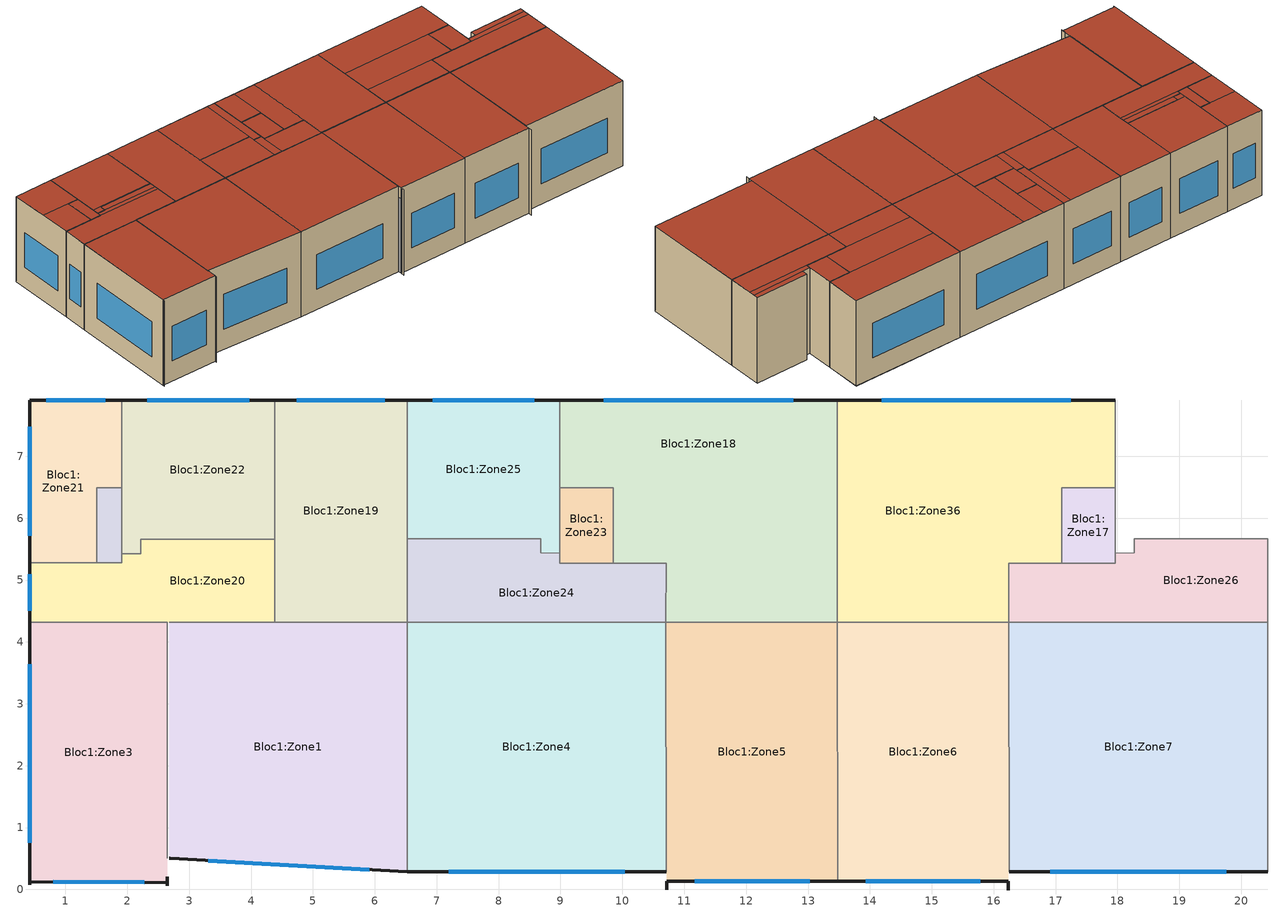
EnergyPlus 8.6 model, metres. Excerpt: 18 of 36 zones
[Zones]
Bloc1:Zone3
 floor ground (Projet de plancher bas sur terrain): 2.65,0.11 0.43,0.13 0.43,4.32 2.65,4.32 z0
 wall outside (Projet de mur): 0.43,4.32 0.43,0.08 / 0.43,0.13 2.65,0.11 2.65,0.06 2.65,0.21 z0:3.5
 wall to Bloc1:Zone1 (Projet de cloison): 2.65,0.5 2.65,4.32 z0:3.5
 wall to Bloc1:Zone20 (Projet de cloison): 2.65,4.32 0.43,4.32 z0:3.5
 window (1001): 0.43,3.64 0.43,0.75 / 0.8,0.13 2.28,0.11 z0.84:2.26
 roof outside (Projet de toiture terrasse): 0.43,0.13 2.65,0.11 2.65,4.32 0.43,4.32 z3.5
Bloc1:Zone1
 floor ground (Projet de plancher bas sur terrain): 6.53,0.28 2.67,0.5 2.67,4.32 6.52,4.32 z0
 wall outside (Projet de mur): 2.67,0.5 2.69,0.5 6.53,0.28 z0:3.5
 wall to Bloc1:Zone4 (Projet de cloison): 6.53,0.28 6.52,4.32 z0:3.5
 wall to Bloc1:Zone19 (Projet de cloison): 6.52,4.32 4.38,4.32 z0:3.5
 wall to Bloc1:Zone20 (Projet de cloison): 4.38,4.32 2.67,4.32 z0:3.5
 window (1001): 3.31,0.47 5.91,0.32 z0.84:2.26
 roof outside (Projet de toiture terrasse): 2.67,0.5 6.53,0.28 6.52,4.32 2.67,4.32 z3.5
Bloc1:Zone20
 floor ground (Projet de plancher bas sur terrain): 1.91,4.32 0.43,4.32 0.43,5.28 1.91,5.28 z0; 2.22,4.32 1.91,4.32 1.91,5.43 2.22,5.43 z0; 4.38,4.32 2.22,4.32 2.22,5.66 4.38,5.66 z0
 wall outside (Projet de mur): 0.43,5.28 0.43,4.32 z0:3.5
 wall to Bloc1:Zone19 (Projet de cloison_Rev): 4.38,4.32 4.38,5.66 z0:3.5
 wall to Bloc1:Zone22 (Projet de cloison): 4.38,5.66 2.22,5.66 2.22,5.43 1.91,5.43 z0:3.5
 wall to Bloc1:Zone14 (Projet de cloison): 1.91,5.43 1.91,5.28 1.51,5.28 z0:3.5
 wall to Bloc1:Zone21 (Projet de cloison): 1.51,5.28 0.43,5.28 z0:3.5
 window (1001): 0.43,5.09 0.43,4.5 z0.84:2.26
 roof outside (Projet de toiture terrasse): 2.22,5.43 4.38,5.43 4.38,5.66 2.22,5.66 z3.5; 1.91,5.28 4.38,5.28 4.38,5.43 1.91,5.43 z3.5; 0.43,4.32 4.38,4.32 4.38,5.28 0.43,5.28 z3.5
Bloc1:Zone4
 floor ground (Projet de plancher bas sur terrain): 10.71,0.28 6.53,0.28 6.52,4.32 10.7,4.32 z0
 wall outside (Projet de mur): 6.53,0.28 10.71,0.28 z0:3.5
 wall to Bloc1:Zone5 (Projet de cloison): 10.71,0.28 10.7,4.32 z0:3.5
 wall to Bloc1:Zone24 (Projet de cloison): 10.7,4.32 6.52,4.32 z0:3.5
 window (1001): 7.19,0.28 10.04,0.28 z0.84:2.26
 roof outside (Projet de toiture terrasse): 6.53,0.28 10.71,0.28 10.7,4.32 6.52,4.32 z3.5
Bloc1:Zone19
 floor ground (Projet de plancher bas sur terrain): 6.52,4.32 4.38,4.32 4.38,7.91 6.52,7.91 z0
 wall outside (Projet de mur): 6.52,7.91 4.38,7.91 z0:3.5
 wall to Bloc1:Zone24 (Projet de cloison): 6.52,4.32 6.52,5.67 z0:3.5
 wall to Bloc1:Zone25 (Projet de cloison): 6.52,5.67 6.52,7.91 z0:3.5
 wall to Bloc1:Zone22 (Projet de cloison): 4.38,7.91 4.38,5.66 z0:3.5
 window (1001): 6.16,7.91 4.74,7.91 z0.84:2.26
 roof outside (Projet de toiture terrasse): 4.38,4.32 6.52,4.32 6.52,7.91 4.38,7.91 z3.5
Bloc1:Zone5
 floor ground (Projet de plancher bas sur terrain): 13.48,0.13 10.72,0.13 10.71,4.32 13.47,4.32 z0
 wall outside (Projet de mur): 10.72,-0.01 10.72,0.13 13.48,0.13 z0:3.5
 wall to Bloc1:Zone6 (Projet de cloison): 13.48,0.13 13.47,4.32 z0:3.5
 wall to Bloc1:Zone18 (Projet de cloison): 13.47,4.32 10.71,4.32 z0:3.5
 window (1001): 11.17,0.13 13.02,0.13 z0.84:2.26
 roof outside (Projet de toiture terrasse): 10.72,0.13 13.48,0.13 13.47,4.32 10.71,4.32 z3.5
Bloc1:Zone24
 floor ground (Projet de plancher bas sur terrain): 8.68,5.44 6.52,5.51 6.52,5.67 8.68,5.67 z0; 8.99,5.27 6.52,5.27 6.52,5.51 8.99,5.43 z0; 10.7,4.32 6.52,4.32 6.52,5.27 10.71,5.27 z0
 wall to Bloc1:Zone18 (Projet de cloison): 10.7,4.32 10.71,5.27 9.85,5.27 z0:3.5
 wall to Bloc1:Zone23 (Projet de cloison): 9.85,5.27 8.99,5.27 8.99,5.43 z0:3.5
 wall to Bloc1:Zone25 (Projet de cloison): 8.99,5.43 8.68,5.44 8.68,5.67 6.52,5.67 z0:3.5
 roof outside (Projet de toiture terrasse): 8.99,4.32 10.7,4.32 10.71,5.27 8.99,5.27 z3.5; 8.68,4.32 8.99,4.32 8.99,5.43 8.68,5.44 z3.5; 6.52,4.32 8.68,4.32 8.68,5.67 6.52,5.67 z3.5
Bloc1:Zone6
 floor ground (Projet de plancher bas sur terrain): 16.24,0.13 13.48,0.13 13.47,4.32 16.24,4.32 z0
 wall outside (Projet de mur): 13.48,0.13 16.24,0.13 16.24,-0.01 z0:3.5
 wall to Bloc1:Zone7 (Projet de cloison_Rev): 16.25,0.28 16.24,4.32 z0:3.5
 wall to Bloc1:Zone36 (Projet de cloison_Rev): 16.24,4.32 13.47,4.32 z0:3.5
 window (1001): 13.93,0.13 15.79,0.13 z0.84:2.26
 roof outside (Projet de toiture terrasse): 13.48,0.13 16.24,0.13 16.24,4.32 13.47,4.32 z3.5
Bloc1:Zone18
 floor ground (Projet de plancher bas sur terrain): 13.47,4.32 10.7,4.32 10.71,5.27 13.47,5.27 z0; 13.47,5.27 9.85,5.27 9.85,6.49 13.47,6.49 z0; 13.47,6.49 8.99,6.49 8.99,7.91 13.47,7.91 z0
 wall outside (Projet de mur): 13.47,7.91 8.99,7.91 z0:3.5
 wall to Bloc1:Zone36 (Projet de cloison): 13.47,4.32 13.47,7.91 z0:3.5
 wall to Bloc1:Zone25 (Projet de cloison): 8.99,7.91 8.99,6.49 z0:3.5
 wall to Bloc1:Zone23 (Projet de cloison): 8.99,6.49 9.85,6.49 9.85,5.27 z0:3.5
 window (1001): 12.76,7.91 9.7,7.91 z0.84:2.26
 roof outside (Projet de toiture terrasse): 8.99,6.49 9.85,6.49 9.85,7.91 8.99,7.91 z3.5; 9.85,5.27 10.71,5.27 10.72,7.91 9.85,7.91 z3.5; 10.7,4.32 13.47,4.32 13.47,7.91 10.72,7.91 z3.5
Bloc1:Zone7
 floor ground (Projet de plancher bas sur terrain): 20.42,0.28 16.25,0.28 16.24,4.32 20.42,4.32 z0
 wall outside (Projet de mur): 16.25,0.28 20.42,0.28 z0:3.5
 wall to Bloc1:Zone8 (Projet de cloison): 20.42,0.28 20.42,4.32 z0:3.5
 wall to Bloc1:Zone26 (Projet de cloison): 20.42,4.32 16.24,4.32 z0:3.5
 window (1001): 16.92,0.28 19.76,0.28 z0.84:2.26
 roof outside (Projet de toiture terrasse): 16.25,0.28 20.42,0.28 20.42,4.32 16.24,4.32 z3.5
Bloc1:Zone26
 floor ground (Projet de plancher bas sur terrain): 17.96,4.32 16.24,4.32 16.24,5.27 17.96,5.27 z0; 18.27,4.32 17.96,4.32 17.96,5.43 18.27,5.44 z0; 20.42,4.32 18.27,4.32 18.27,5.67 20.42,5.67 z0
 wall to Bloc1:Zone16 (Projet de cloison): 20.42,4.32 20.42,5.67 z0:3.5
 wall to Bloc1:Zone27 (Projet de cloison): 20.42,5.67 18.27,5.67 18.27,5.44 17.96,5.43 z0:3.5
 wall to Bloc1:Zone17 (Projet de cloison): 17.96,5.43 17.96,5.27 17.1,5.27 z0:3.5
 wall to Bloc1:Zone36 (Projet de cloison): 17.1,5.27 16.24,5.27 16.24,4.32 z0:3.5
 roof outside (Projet de toiture terrasse): 18.27,5.44 20.42,5.51 20.42,5.67 18.27,5.67 z3.5; 17.96,5.27 20.42,5.27 20.42,5.51 17.96,5.43 z3.5; 16.24,4.32 20.42,4.32 20.42,5.27 16.24,5.27 z3.5
Bloc1:Zone17
 floor ground (Projet de plancher bas sur terrain): 17.96,5.27 17.1,5.27 17.1,6.49 17.96,6.49 z0
 wall to Bloc1:Zone27 (Projet de cloison_Rev): 17.96,5.43 17.96,6.49 z0:3.5
 wall to Bloc1:Zone36 (Projet de cloison_Rev): 17.96,6.49 17.1,6.49 17.1,5.27 z0:3.5
 roof outside (Projet de toiture terrasse): 17.1,5.27 17.96,5.27 17.96,6.49 17.1,6.49 z3.5
Bloc1:Zone36
 floor ground (Projet de plancher bas sur terrain): 17.96,6.49 17.1,6.49 17.1,7.91 17.96,7.91 z0; 17.1,5.27 16.24,5.27 16.23,7.91 17.1,7.91 z0; 16.24,4.32 13.47,4.32 13.47,7.91 16.23,7.91 z0
 wall outside (Projet de mur): 17.96,7.91 13.47,7.91 z0:3.5
 wall to Bloc1:Zone27 (Projet de cloison_Rev): 17.96,6.49 17.96,7.91 z0:3.5
 window (1001): 17.25,7.91 14.19,7.91 z0.84:2.26
 roof outside (Projet de toiture terrasse): 13.47,4.32 16.24,4.32 16.24,5.27 13.47,5.27 z3.5; 13.47,5.27 17.1,5.27 17.1,6.49 13.47,6.49 z3.5; 13.47,6.49 17.96,6.49 17.96,7.91 13.47,7.91 z3.5
Bloc1:Zone25
 floor ground (Projet de plancher bas sur terrain): 8.99,5.43 8.68,5.44 8.68,5.67 8.99,5.67 z0; 8.99,5.67 6.52,5.67 6.52,7.91 8.99,7.91 z0
 wall outside (Projet de mur): 8.99,7.91 6.52,7.91 z0:3.5
 wall to Bloc1:Zone23 (Projet de cloison): 8.99,5.43 8.99,6.49 z0:3.5
 window (1001): 8.58,7.91 6.93,7.91 z0.84:2.26
 roof outside (Projet de toiture terrasse): 6.52,5.67 8.68,5.67 8.68,7.91 6.52,7.91 z3.5; 8.68,5.44 8.99,5.43 8.99,7.91 8.68,7.91 z3.5
Bloc1:Zone22
 floor ground (Projet de plancher bas sur terrain): 4.38,5.66 2.22,5.66 2.22,7.91 4.38,7.91 z0; 2.22,5.43 1.91,5.43 1.91,7.91 2.22,7.91 z0
 wall outside (Projet de mur): 4.38,7.91 1.91,7.91 z0:3.5
 wall to Bloc1:Zone21 (Projet de cloison): 1.91,7.91 1.91,6.49 z0:3.5
 wall to Bloc1:Zone14 (Projet de cloison): 1.91,6.49 1.91,5.43 z0:3.5
 window (1001): 3.97,7.91 2.32,7.91 z0.84:2.26
 roof outside (Projet de toiture terrasse): 1.91,5.43 2.22,5.43 2.22,5.66 1.91,5.66 z3.5; 1.91,5.66 4.38,5.66 4.38,7.91 1.91,7.91 z3.5
Bloc1:Zone23
 floor ground (Projet de plancher bas sur terrain): 9.85,5.27 8.99,5.27 8.99,6.49 9.85,6.49 z0
 roof outside (Projet de toiture terrasse): 8.99,5.27 9.85,5.27 9.85,6.49 8.99,6.49 z3.5
Bloc1:Zone14
 floor ground (Projet de plancher bas sur terrain): 1.91,5.28 1.51,5.28 1.51,6.49 1.91,6.49 z0
 wall to Bloc1:Zone21 (Projet de cloison): 1.91,6.49 1.51,6.49 1.51,5.28 z0:3.5
 roof outside (Projet de toiture terrasse): 1.51,5.28 1.91,5.28 1.91,6.49 1.51,6.49 z3.5
Bloc1:Zone21
 floor ground (Projet de plancher bas sur terrain): 1.91,6.49 1.51,6.49 1.51,7.91 1.91,7.91 z0; 1.51,5.28 0.43,5.28 0.43,7.91 1.51,7.91 z0
 wall outside (Projet de mur): 1.91,7.91 0.43,7.91 0.43,5.28 z0:3.5
 window (1001): 1.65,7.91 0.69,7.91 / 0.43,7.47 0.43,5.71 z0.84:2.26
 roof outside (Projet de toiture terrasse): 0.43,5.28 1.51,5.28 1.51,6.49 0.43,6.49 z3.5; 0.43,6.49 1.91,6.49 1.91,7.91 0.43,7.91 z3.5
[Building]
Building: North Axis=0; Terrain=Suburbs; Loads Convergence Tolerance Value=0.04; Temperature Convergence Tolerance Value=0.4; Solar Distribution=MinimalShadowing; Maximum Number of Warmup Days=7; Minimum Number of Warmup Days=3
[Site:Location]
Barre Montreau (01-01:31-12)  (01-01:31-12): Latitude=48.77; Longitude=2; Time Zone=1; Elevation=168
[SizingPeriod:DesignDay]
Winter Design Day in Barre Montreau (01-01:31-12): Month=1; Day of Month=15; Day Type=WinterDesignDay; Maximum DryBulb Temperature=-4.6; Daily DryBulb Temperature Range=0; Humidity Condition Type=WetBulb; Wetbulb or DewPoint at Maximum DryBulb=-4.6; Barometric Pressure=99323; Wind Speed=8.4; Wind Direction=0; Rain Indicator=No; Snow Indicator=No; Daylight Saving Time Indicator=No; Sky Clearness=0
[Site:GroundTemperature:BuildingSurface]
18, 18, 18, 18, 18, 18, 18, 18, 18, 18, 18, 18
[Site:GroundTemperature:FCfactorMethod]
January Ground Temperature=3.98; February Ground Temperature=5.32; March Ground Temperature=7.94; April Ground Temperature=10.41; May Ground Temperature=15.09; June Ground Temperature=17.56; July Ground Temperature=18.24; August Ground Temperature=16.99; September Ground Temperature=14.1; October Ground Temperature=10.5; November Ground Temperature=6.96; December Ground Temperature=4.62
[Site:GroundTemperature:Shallow]
14, 14, 14, 14, 14, 14, 14, 14, 14, 14, 14, 14
[Site:GroundTemperature:Deep]
14, 14, 14, 14, 14, 14, 14, 14, 14, 14, 14, 14
[Site:GroundReflectance]
0.2, 0.2, 0.2, 0.2, 0.2, 0.2, 0.2, 0.2, 0.2, 0.2, 0.2, 0.2
[Site:GroundReflectance:SnowModifier]
2, 2
[Material] Roughness=Rough; Thermal Absorptance=0.9
Name | Thickness | Conductivity | Density | Specific Heat | Solar Absorptance | Visible Absorptance
Urea Formaldehyde Foam_01327 | 0.1327 | 0.04 | 10 | 1400 | 0.6 | 0.6
Cast Concrete_01 | 0.1 | 1.13 | 2000 | 1000 | 0.6 | 0.6
Floor/Roof Screed_007 | 0.07 | 0.41 | 1200 | 840 | 0.73 | 0.73
Timber Flooring_003 | 0.03 | 0.14 | 650 | 1200 | 0.78 | 0.78
Asphalt 1_001 | 0.01 | 0.7 | 2100 | 1000 | 0.85 | 0.9
MW Glass Wool (rolls)_01445 | 0.1445 | 0.04 | 12 | 840 | 0.6 | 0.6
Plasterboard_0013 | 0.013 | 0.25 | 2800 | 896 | 0.5 | 0.5
Gypsum Plasterboard_0025 | 0.025 | 0.25 | 900 | 1000 | 0.5 | 0.5
Brickwork Outer_01 | 0.1 | 0.84 | 1700 | 800 | 0.7 | 0.7
XPS Extruded Polystyrene  - CO2 Blowing_00795 | 0.0795 | 0.034 | 35 | 1400 | 0.6 | 0.6
Plancher | 0.15 | 0.51 | 1400 | 1000 | 0.6 | 0.6
Gypsum Plastering_0013 | 0.013 | 0.4 | 1000 | 1000 | 0.5 | 0.5
[Material:NoMass] Roughness=Rough; Thermal Absorptance=0.9; Solar Absorptance=0.7; Visible Absorptance=0.7
Name | Thermal Resistance
3_RVAL_3 | 0.18
5_RVAL_2; 6_RVAL_2 | 0.15
[WindowMaterial:Glazing] Optical Data Type=SpectralAverage; Thickness=0.003; Infrared Transmittance at Normal Incidence=0; Front Side Infrared Hemispherical Emissivity=0.84; Conductivity=0.9; Dirt Correction Factor for Solar and Visible Transmittance=1
Name | Solar Transmittance at Normal Incidence | Front Side Solar Reflectance at Normal Incidence | Back Side Solar Reflectance at Normal Incidence | Visible Transmittance at Normal Incidence | Front Side Visible Reflectance at Normal Incidence | Back Side Visible Reflectance at Normal Incidence | Back Side Infrared Hemispherical Emissivity
2 | 0.837 | 0.075 | 0.075 | 0.898 | 0.081 | 0.081 | 0.84
38 | 0.74 | 0.09 | 0.1 | 0.82 | 0.11 | 0.12 | 0.2
[WindowMaterial:Gas]
1002: Gas Type=Air; Thickness=0.013
[Construction]
Projet de plancher bas sur terrain: Urea Formaldehyde Foam_01327, Cast Concrete_01, Floor/Roof Screed_007, Timber Flooring_003
Projet de toiture terrasse: Asphalt 1_001, MW Glass Wool (rolls)_01445, 3_RVAL_3, Plasterboard_0013
Projet de cloison: Gypsum Plasterboard_0025, 5_RVAL_2, Gypsum Plasterboard_0025
Projet de cloison_Rev: Gypsum Plasterboard_0025, 6_RVAL_2, Gypsum Plasterboard_0025
Projet de mur: Brickwork Outer_01, XPS Extruded Polystyrene  - CO2 Blowing_00795, Plancher, Gypsum Plastering_0013
1001: 38, 1002, 2
[Zone] Type=1; Multiplier=1; Zone Inside Convection Algorithm=TARP; Part of Total Floor Area=Yes
Name | Volume | Floor Area
Bloc1:Zone3 | 32.6556 | 9.3302
Bloc1:Zone1 | 52.9156 | 15.1187
Bloc1:Zone4 | 59.0354 | 16.8673
Bloc1:Zone5 | 40.427 | 11.5506
Bloc1:Zone7 | 59.0033 | 16.8581
Bloc1:Zone26; Bloc1:Zone24 | 17.0997 | 4.8856
Bloc1:Zone19 | 26.9481 | 7.6995
Bloc1:Zone18; Bloc1:Zone36 | 46.976 | 13.4217
Bloc1:Zone25 | 19.5847 | 5.5956
Bloc1:Zone20 | 16.3111 | 4.6603
Bloc1:Zone22 | 19.7064 | 5.6304
Bloc1:Zone23; Bloc1:Zone17 | 3.6717 | 1.049
Bloc1:Zone14 | 1.694 | 0.484
Bloc1:Zone21 | 11.9591 | 3.4169
Bloc1:Zone6 | 40.4288 | 11.5511
[People] Number of People Schedule=Office_OpenOff_Occ; Number of People Calculation Method=People/Area; People per Zone Floor Area=0.111; Fraction Radiant=0.3; Sensible Heat Fraction=AutoCalculate; Carbon Dioxide Generation Rate=3.82e-08; Enable ASHRAE 55 Comfort Warnings=No; Mean Radiant Temperature Calculation Type=ZoneAveraged; Work Efficiency Schedule=Work efficiency; Clothing Insulation Calculation Method=ClothingInsulationSchedule; Air Velocity Schedule=AirVelocitySchedule
Name | Zone or ZoneList | Activity Level Schedule | Clothing Insulation Schedule
People Bloc1:Zone3 | Bloc1:Zone3 | Activity Schedule 11595 | Clothing Schedule 11595
People Bloc1:Zone1 | Bloc1:Zone1 | Activity Schedule 11605 | Clothing Schedule 11605
People Bloc1:Zone4 | Bloc1:Zone4 | Activity Schedule 11613 | Clothing Schedule 11613
People Bloc1:Zone5 | Bloc1:Zone5 | Activity Schedule 11620 | Clothing Schedule 11620
People Bloc1:Zone7 | Bloc1:Zone7 | Activity Schedule 11628 | Clothing Schedule 11628
People Bloc1:Zone26 | Bloc1:Zone26 | Activity Schedule 11752 | Clothing Schedule 11752
People Bloc1:Zone19 | Bloc1:Zone19 | Activity Schedule 11793 | Clothing Schedule 11793
People Bloc1:Zone24 | Bloc1:Zone24 | Activity Schedule 11802 | Clothing Schedule 11802
People Bloc1:Zone18 | Bloc1:Zone18 | Activity Schedule 11814 | Clothing Schedule 11814
People Bloc1:Zone36 | Bloc1:Zone36 | Activity Schedule 11825 | Clothing Schedule 11825
People Bloc1:Zone25 | Bloc1:Zone25 | Activity Schedule 11836 | Clothing Schedule 11836
People Bloc1:Zone20 | Bloc1:Zone20 | Activity Schedule 11846 | Clothing Schedule 11846
People Bloc1:Zone22 | Bloc1:Zone22 | Activity Schedule 11859 | Clothing Schedule 11859
People Bloc1:Zone23 | Bloc1:Zone23 | Activity Schedule 11869 | Clothing Schedule 11869
People Bloc1:Zone17 | Bloc1:Zone17 | Activity Schedule 11877 | Clothing Schedule 11877
People Bloc1:Zone14 | Bloc1:Zone14 | Activity Schedule 11901 | Clothing Schedule 11901
People Bloc1:Zone21 | Bloc1:Zone21 | Activity Schedule 11909 | Clothing Schedule 11909
People Bloc1:Zone6 | Bloc1:Zone6 | Activity Schedule 11918 | Clothing Schedule 11918
[Lights] Schedule=Office_OpenOff_Light; Design Level Calculation Method=Watts/Area; Watts per Zone Floor Area=20; Return Air Fraction=0; Fraction Radiant=0.42; Fraction Visible=0.18; Fraction Replaceable=1
Name | Zone or ZoneList | EndUse Subcategory
Bloc1:Zone3 General lighting | Bloc1:Zone3 | ELECTRIC EQUIPMENT#Bloc1:Zone3#GeneralLights
Bloc1:Zone1 General lighting | Bloc1:Zone1 | ELECTRIC EQUIPMENT#Bloc1:Zone1#GeneralLights
Bloc1:Zone4 General lighting | Bloc1:Zone4 | ELECTRIC EQUIPMENT#Bloc1:Zone4#GeneralLights
Bloc1:Zone5 General lighting | Bloc1:Zone5 | ELECTRIC EQUIPMENT#Bloc1:Zone5#GeneralLights
Bloc1:Zone7 General lighting | Bloc1:Zone7 | ELECTRIC EQUIPMENT#Bloc1:Zone7#GeneralLights
Bloc1:Zone26 General lighting | Bloc1:Zone26 | ELECTRIC EQUIPMENT#Bloc1:Zone26#GeneralLights
Bloc1:Zone19 General lighting | Bloc1:Zone19 | ELECTRIC EQUIPMENT#Bloc1:Zone19#GeneralLights
Bloc1:Zone24 General lighting | Bloc1:Zone24 | ELECTRIC EQUIPMENT#Bloc1:Zone24#GeneralLights
Bloc1:Zone18 General lighting | Bloc1:Zone18 | ELECTRIC EQUIPMENT#Bloc1:Zone18#GeneralLights
Bloc1:Zone36 General lighting | Bloc1:Zone36 | ELECTRIC EQUIPMENT#Bloc1:Zone36#GeneralLights
Bloc1:Zone25 General lighting | Bloc1:Zone25 | ELECTRIC EQUIPMENT#Bloc1:Zone25#GeneralLights
Bloc1:Zone20 General lighting | Bloc1:Zone20 | ELECTRIC EQUIPMENT#Bloc1:Zone20#GeneralLights
Bloc1:Zone22 General lighting | Bloc1:Zone22 | ELECTRIC EQUIPMENT#Bloc1:Zone22#GeneralLights
Bloc1:Zone23 General lighting | Bloc1:Zone23 | ELECTRIC EQUIPMENT#Bloc1:Zone23#GeneralLights
Bloc1:Zone17 General lighting | Bloc1:Zone17 | ELECTRIC EQUIPMENT#Bloc1:Zone17#GeneralLights
Bloc1:Zone14 General lighting | Bloc1:Zone14 | ELECTRIC EQUIPMENT#Bloc1:Zone14#GeneralLights
Bloc1:Zone21 General lighting | Bloc1:Zone21 | ELECTRIC EQUIPMENT#Bloc1:Zone21#GeneralLights
Bloc1:Zone6 General lighting | Bloc1:Zone6 | ELECTRIC EQUIPMENT#Bloc1:Zone6#GeneralLights
[OtherEquipment] Fuel Type=Electricity; Schedule=Office_OpenOff_Equip; Design Level Calculation Method=Watts/Area; Power per Zone Floor Area=11.77; Fraction Latent=0; Fraction Radiant=0.2; Fraction Lost=0; Carbon Dioxide Generation Rate=0
Name | Zone or ZoneList | EndUse Subcategory
Bloc1:Zone3 Equipment 1 | Bloc1:Zone3 | ELECTRIC EQUIPMENT#Bloc1:Zone3#05
Bloc1:Zone1 Equipment 1 | Bloc1:Zone1 | ELECTRIC EQUIPMENT#Bloc1:Zone1#05
Bloc1:Zone4 Equipment 1 | Bloc1:Zone4 | ELECTRIC EQUIPMENT#Bloc1:Zone4#05
Bloc1:Zone5 Equipment 1 | Bloc1:Zone5 | ELECTRIC EQUIPMENT#Bloc1:Zone5#05
Bloc1:Zone7 Equipment 1 | Bloc1:Zone7 | ELECTRIC EQUIPMENT#Bloc1:Zone7#05
Bloc1:Zone26 Equipment 1 | Bloc1:Zone26 | ELECTRIC EQUIPMENT#Bloc1:Zone26#05
Bloc1:Zone19 Equipment 1 | Bloc1:Zone19 | ELECTRIC EQUIPMENT#Bloc1:Zone19#05
Bloc1:Zone24 Equipment 1 | Bloc1:Zone24 | ELECTRIC EQUIPMENT#Bloc1:Zone24#05
Bloc1:Zone18 Equipment 1 | Bloc1:Zone18 | ELECTRIC EQUIPMENT#Bloc1:Zone18#05
Bloc1:Zone36 Equipment 1 | Bloc1:Zone36 | ELECTRIC EQUIPMENT#Bloc1:Zone36#05
Bloc1:Zone25 Equipment 1 | Bloc1:Zone25 | ELECTRIC EQUIPMENT#Bloc1:Zone25#05
Bloc1:Zone20 Equipment 1 | Bloc1:Zone20 | ELECTRIC EQUIPMENT#Bloc1:Zone20#05
Bloc1:Zone22 Equipment 1 | Bloc1:Zone22 | ELECTRIC EQUIPMENT#Bloc1:Zone22#05
Bloc1:Zone23 Equipment 1 | Bloc1:Zone23 | ELECTRIC EQUIPMENT#Bloc1:Zone23#05
Bloc1:Zone17 Equipment 1 | Bloc1:Zone17 | ELECTRIC EQUIPMENT#Bloc1:Zone17#05
Bloc1:Zone14 Equipment 1 | Bloc1:Zone14 | ELECTRIC EQUIPMENT#Bloc1:Zone14#05
Bloc1:Zone21 Equipment 1 | Bloc1:Zone21 | ELECTRIC EQUIPMENT#Bloc1:Zone21#05
Bloc1:Zone6 Equipment 1 | Bloc1:Zone6 | ELECTRIC EQUIPMENT#Bloc1:Zone6#05
[ZoneInfiltration:DesignFlowRate] Schedule=On 24/7; Design Flow Rate Calculation Method=Flow/zone; Constant Term Coefficient=1; Temperature Term Coefficient=0; Velocity Term Coefficient=0; Velocity Squared Term Coefficient=0
Name | Zone or ZoneList | Design Flow Rate
Bloc1:Zone3 Infiltration | Bloc1:Zone3 | 0.00635
Bloc1:Zone1 Infiltration | Bloc1:Zone1 | 0.010289
Bloc1:Zone4 Infiltration | Bloc1:Zone4 | 0.011479
Bloc1:Zone5 Infiltration | Bloc1:Zone5 | 0.007861
Bloc1:Zone7 Infiltration | Bloc1:Zone7 | 0.011473
Bloc1:Zone26 Infiltration | Bloc1:Zone26 | 0.003325
Bloc1:Zone19 Infiltration | Bloc1:Zone19 | 0.00524
Bloc1:Zone24 Infiltration | Bloc1:Zone24 | 0.003325
Bloc1:Zone18 Infiltration | Bloc1:Zone18 | 0.009134
Bloc1:Zone36 Infiltration | Bloc1:Zone36 | 0.009134
Bloc1:Zone25 Infiltration | Bloc1:Zone25 | 0.003808
Bloc1:Zone20 Infiltration | Bloc1:Zone20 | 0.003172
Bloc1:Zone22 Infiltration | Bloc1:Zone22 | 0.003832
Bloc1:Zone23 Infiltration | Bloc1:Zone23 | 0.000714
Bloc1:Zone17 Infiltration | Bloc1:Zone17 | 0.000714
Bloc1:Zone14 Infiltration | Bloc1:Zone14 | 0.000329
Bloc1:Zone21 Infiltration | Bloc1:Zone21 | 0.002325
Bloc1:Zone6 Infiltration | Bloc1:Zone6 | 0.007861
[ZoneVentilation:DesignFlowRate] Schedule=Schedule Occ IGC RT2012; Design Flow Rate Calculation Method=Flow/zone; Ventilation Type=NATURAL; Fan Pressure Rise=0; Fan Total Efficiency=1; Constant Term Coefficient=1; Temperature Term Coefficient=0; Velocity Term Coefficient=0; Velocity Squared Term Coefficient=0; Minimum Indoor Temperature=24; Maximum Indoor Temperature=100; Delta Temperature=0; Minimum Outdoor Temperature=-100; Maximum Outdoor Temperature=100; Maximum Wind Speed=40
Name | Zone or ZoneList | Design Flow Rate
Bloc1Zone3Nat_Vent | Bloc1:Zone3 | 0.0362808
Bloc1Zone1Nat_Vent | Bloc1:Zone1 | 0.0587951
Bloc1Zone4Nat_Vent | Bloc1:Zone4 | 0.0655949
Bloc1Zone5Nat_Vent | Bloc1:Zone5 | 0.0449178
Bloc1Zone7Nat_Vent | Bloc1:Zone7 | 0.0655592
Bloc1Zone26Nat_Vent | Bloc1:Zone26 | 0.0189997
Bloc1Zone19Nat_Vent | Bloc1:Zone19 | 0.0299424
Bloc1Zone24Nat_Vent | Bloc1:Zone24 | 0.0189997
Bloc1Zone18Nat_Vent | Bloc1:Zone18 | 0.0521955
Bloc1Zone36Nat_Vent | Bloc1:Zone36 | 0.0521955
Bloc1Zone25Nat_Vent | Bloc1:Zone25 | 0.0217608
Bloc1Zone20Nat_Vent | Bloc1:Zone20 | 0.0181235
Bloc1Zone22Nat_Vent | Bloc1:Zone22 | 0.0218961
Bloc1Zone23Nat_Vent | Bloc1:Zone23 | 0.00407963
Bloc1Zone17Nat_Vent | Bloc1:Zone17 | 0.00407963
Bloc1Zone14Nat_Vent | Bloc1:Zone14 | 0.00188222
Bloc1Zone21Nat_Vent | Bloc1:Zone21 | 0.0132879
Bloc1Zone6Nat_Vent | Bloc1:Zone6 | 0.0449209
[DesignSpecification:OutdoorAir] Outdoor Air Method=Sum; Outdoor Air Flow per Person=0.01; Outdoor Air Flow per Zone Floor Area=0; Outdoor Air Flow per Zone=0; Outdoor Air Flow Air Changes per Hour=0; Outdoor Air Schedule=Office_OpenOff_Occ
Bloc1:Zone3; Bloc1:Zone1; Bloc1:Zone4; Bloc1:Zone5; Bloc1:Zone7; Bloc1:Zone26; Bloc1:Zone19; Bloc1:Zone24; Bloc1:Zone18; Bloc1:Zone36; Bloc1:Zone25; Bloc1:Zone20; Bloc1:Zone22; Bloc1:Zone23; Bloc1:Zone17; Bloc1:Zone14; Bloc1:Zone21; Bloc1:Zone6
[DesignSpecification:ZoneAirDistribution] Zone Air Distribution Effectiveness in Cooling Mode=1; Zone Air Distribution Effectiveness in Heating Mode=1
Bloc1:Zone3; Bloc1:Zone1; Bloc1:Zone4; Bloc1:Zone5; Bloc1:Zone7; Bloc1:Zone26; Bloc1:Zone19; Bloc1:Zone24; Bloc1:Zone18; Bloc1:Zone36; Bloc1:Zone25; Bloc1:Zone20; Bloc1:Zone22; Bloc1:Zone23; Bloc1:Zone17; Bloc1:Zone14; Bloc1:Zone21; Bloc1:Zone6
[Sizing:Zone] Zone Cooling Design Supply Air Temperature Input Method=SupplyAirTemperature; Zone Cooling Design Supply Air Temperature=12; Zone Cooling Design Supply Air Temperature Difference=0; Zone Heating Design Supply Air Temperature Input Method=SupplyAirTemperature; Zone Heating Design Supply Air Temperature=35; Zone Heating Design Supply Air Temperature Difference=0; Zone Cooling Design Supply Air Humidity Ratio=0.0077; Zone Heating Design Supply Air Humidity Ratio=0.0156; Zone Heating Sizing Factor=1.25; Zone Cooling Sizing Factor=1.15; Cooling Design Air Flow Method=DesignDay; Cooling Minimum Air Flow Fraction=0; Heating Design Air Flow Method=DesignDay
Name | Design Specification Outdoor Air Object | Design Specification Zone Air Distribution Object
Bloc1:Zone3 | Bloc1:Zone3 | Bloc1:Zone3
Bloc1:Zone1 | Bloc1:Zone1 | Bloc1:Zone1
Bloc1:Zone4 | Bloc1:Zone4 | Bloc1:Zone4
Bloc1:Zone5 | Bloc1:Zone5 | Bloc1:Zone5
Bloc1:Zone7 | Bloc1:Zone7 | Bloc1:Zone7
Bloc1:Zone26 | Bloc1:Zone26 | Bloc1:Zone26
Bloc1:Zone19 | Bloc1:Zone19 | Bloc1:Zone19
Bloc1:Zone24 | Bloc1:Zone24 | Bloc1:Zone24
Bloc1:Zone18 | Bloc1:Zone18 | Bloc1:Zone18
Bloc1:Zone36 | Bloc1:Zone36 | Bloc1:Zone36
Bloc1:Zone25 | Bloc1:Zone25 | Bloc1:Zone25
Bloc1:Zone20 | Bloc1:Zone20 | Bloc1:Zone20
Bloc1:Zone22 | Bloc1:Zone22 | Bloc1:Zone22
Bloc1:Zone23 | Bloc1:Zone23 | Bloc1:Zone23
Bloc1:Zone17 | Bloc1:Zone17 | Bloc1:Zone17
Bloc1:Zone14 | Bloc1:Zone14 | Bloc1:Zone14
Bloc1:Zone21 | Bloc1:Zone21 | Bloc1:Zone21
Bloc1:Zone6 | Bloc1:Zone6 | Bloc1:Zone6
[ZoneControl:Thermostat] Control Type Schedule=Zone Control Type Sched
Name | Zone or ZoneList | Control 1
Bloc1:Zone3 Thermostat | Bloc1:Zone3 | Dual Setpoint - Zone Bloc1:Zone3
Bloc1:Zone1 Thermostat | Bloc1:Zone1 | Dual Setpoint - Zone Bloc1:Zone1
Bloc1:Zone4 Thermostat | Bloc1:Zone4 | Dual Setpoint - Zone Bloc1:Zone4
Bloc1:Zone5 Thermostat | Bloc1:Zone5 | Dual Setpoint - Zone Bloc1:Zone5
Bloc1:Zone7 Thermostat | Bloc1:Zone7 | Dual Setpoint - Zone Bloc1:Zone7
Bloc1:Zone26 Thermostat | Bloc1:Zone26 | Dual Setpoint - Zone Bloc1:Zone26
Bloc1:Zone19 Thermostat | Bloc1:Zone19 | Dual Setpoint - Zone Bloc1:Zone19
Bloc1:Zone24 Thermostat | Bloc1:Zone24 | Dual Setpoint - Zone Bloc1:Zone24
Bloc1:Zone18 Thermostat | Bloc1:Zone18 | Dual Setpoint - Zone Bloc1:Zone18
Bloc1:Zone36 Thermostat | Bloc1:Zone36 | Dual Setpoint - Zone Bloc1:Zone36
Bloc1:Zone25 Thermostat | Bloc1:Zone25 | Dual Setpoint - Zone Bloc1:Zone25
Bloc1:Zone20 Thermostat | Bloc1:Zone20 | Dual Setpoint - Zone Bloc1:Zone20
Bloc1:Zone22 Thermostat | Bloc1:Zone22 | Dual Setpoint - Zone Bloc1:Zone22
Bloc1:Zone23 Thermostat | Bloc1:Zone23 | Dual Setpoint - Zone Bloc1:Zone23
Bloc1:Zone17 Thermostat | Bloc1:Zone17 | Dual Setpoint - Zone Bloc1:Zone17
Bloc1:Zone14 Thermostat | Bloc1:Zone14 | Dual Setpoint - Zone Bloc1:Zone14
Bloc1:Zone21 Thermostat | Bloc1:Zone21 | Dual Setpoint - Zone Bloc1:Zone21
Bloc1:Zone6 Thermostat | Bloc1:Zone6 | Dual Setpoint - Zone Bloc1:Zone6
[ThermostatSetpoint:DualSetpoint] Heating Setpoint Temperature Schedule=Schedule Heating RT2012; Cooling Setpoint Temperature Schedule=Schedule Cooling RT2012
Dual Setpoint - Zone Bloc1:Zone3; Dual Setpoint - Zone Bloc1:Zone1; Dual Setpoint - Zone Bloc1:Zone4; Dual Setpoint - Zone Bloc1:Zone5; Dual Setpoint - Zone Bloc1:Zone7; Dual Setpoint - Zone Bloc1:Zone26; Dual Setpoint - Zone Bloc1:Zone19; Dual Setpoint - Zone Bloc1:Zone24; Dual Setpoint - Zone Bloc1:Zone18; Dual Setpoint - Zone Bloc1:Zone36; Dual Setpoint - Zone Bloc1:Zone25; Dual Setpoint - Zone Bloc1:Zone20; Dual Setpoint - Zone Bloc1:Zone22; Dual Setpoint - Zone Bloc1:Zone23; Dual Setpoint - Zone Bloc1:Zone17; Dual Setpoint - Zone Bloc1:Zone14; Dual Setpoint - Zone Bloc1:Zone21; Dual Setpoint - Zone Bloc1:Zone6
[ZoneHVAC:IdealLoadsAirSystem] Maximum Heating Supply Air Temperature=35; Minimum Cooling Supply Air Temperature=12; Maximum Heating Supply Air Humidity Ratio=0.0156; Minimum Cooling Supply Air Humidity Ratio=0.0077; Heating Limit=LimitCapacity; Cooling Limit=LimitFlowRateAndCapacity; Maximum Cooling Air Flow Rate=Autosize; Maximum Total Cooling Capacity=Autosize; Heating Availability Schedule=Schedule Heating RT2012; Cooling Availability Schedule=Off; Dehumidification Control Type=None; Humidification Control Type=None; Outdoor Air Economizer Type=NoEconomizer; Heat Recovery Type=None
Name | Design Specification Outdoor Air Object
Bloc1:Zone3 Ideal Loads Air | Bloc1:Zone3
Bloc1:Zone1 Ideal Loads Air | Bloc1:Zone1
Bloc1:Zone4 Ideal Loads Air | Bloc1:Zone4
Bloc1:Zone5 Ideal Loads Air | Bloc1:Zone5
Bloc1:Zone7 Ideal Loads Air | Bloc1:Zone7
Bloc1:Zone26 Ideal Loads Air | Bloc1:Zone26
Bloc1:Zone19 Ideal Loads Air | Bloc1:Zone19
Bloc1:Zone24 Ideal Loads Air | Bloc1:Zone24
Bloc1:Zone18 Ideal Loads Air | Bloc1:Zone18
Bloc1:Zone36 Ideal Loads Air | Bloc1:Zone36
Bloc1:Zone25 Ideal Loads Air | Bloc1:Zone25
Bloc1:Zone20 Ideal Loads Air | Bloc1:Zone20
Bloc1:Zone22 Ideal Loads Air | Bloc1:Zone22
Bloc1:Zone23 Ideal Loads Air | Bloc1:Zone23
Bloc1:Zone17 Ideal Loads Air | Bloc1:Zone17
Bloc1:Zone14 Ideal Loads Air | Bloc1:Zone14
Bloc1:Zone21 Ideal Loads Air | Bloc1:Zone21
Bloc1:Zone6 Ideal Loads Air | Bloc1:Zone6
[Zone equipment]
Bloc1:Zone3: Bloc1:Zone3 Ideal Loads Air
Bloc1:Zone1: Bloc1:Zone1 Ideal Loads Air
Bloc1:Zone4: Bloc1:Zone4 Ideal Loads Air
Bloc1:Zone5: Bloc1:Zone5 Ideal Loads Air
Bloc1:Zone7: Bloc1:Zone7 Ideal Loads Air
Bloc1:Zone26: Bloc1:Zone26 Ideal Loads Air
Bloc1:Zone19: Bloc1:Zone19 Ideal Loads Air
Bloc1:Zone24: Bloc1:Zone24 Ideal Loads Air
Bloc1:Zone18: Bloc1:Zone18 Ideal Loads Air
Bloc1:Zone36: Bloc1:Zone36 Ideal Loads Air
Bloc1:Zone25: Bloc1:Zone25 Ideal Loads Air
Bloc1:Zone20: Bloc1:Zone20 Ideal Loads Air
Bloc1:Zone22: Bloc1:Zone22 Ideal Loads Air
Bloc1:Zone23: Bloc1:Zone23 Ideal Loads Air
Bloc1:Zone17: Bloc1:Zone17 Ideal Loads Air
Bloc1:Zone14: Bloc1:Zone14 Ideal Loads Air
Bloc1:Zone21: Bloc1:Zone21 Ideal Loads Air
Bloc1:Zone6: Bloc1:Zone6 Ideal Loads Air
[WaterUse:Equipment] Flow Rate Fraction Schedule=Office_OpenOff_Occ
Name | EndUse Subcategory | Peak Flow Rate | Target Temperature Schedule | Hot Water Supply Temperature Schedule | Cold Water Supply Temperature Schedule | Zone
DHW Bloc1:Zone3 | DHW Bloc1:Zone3 | 5.75938e-08 | DHW Supply Temperature Bloc1:Zone3 | DHW Supply Temperature Bloc1:Zone3 | DHW Mains Temperature Bloc1:Zone3 | Bloc1:Zone3
DHW Bloc1:Zone1 | DHW Bloc1:Zone1 | 9.33253e-08 | DHW Supply Temperature Bloc1:Zone1 | DHW Supply Temperature Bloc1:Zone1 | DHW Mains Temperature Bloc1:Zone1 | Bloc1:Zone1
DHW Bloc1:Zone4 | DHW Bloc1:Zone4 | 1.04119e-07 | DHW Supply Temperature Bloc1:Zone4 | DHW Supply Temperature Bloc1:Zone4 | DHW Mains Temperature Bloc1:Zone4 | Bloc1:Zone4
DHW Bloc1:Zone5 | DHW Bloc1:Zone5 | 7.13e-08 | DHW Supply Temperature Bloc1:Zone5 | DHW Supply Temperature Bloc1:Zone5 | DHW Mains Temperature Bloc1:Zone5 | Bloc1:Zone5
DHW Bloc1:Zone7 | DHW Bloc1:Zone7 | 1.04062e-07 | DHW Supply Temperature Bloc1:Zone7 | DHW Supply Temperature Bloc1:Zone7 | DHW Mains Temperature Bloc1:Zone7 | Bloc1:Zone7
DHW Bloc1:Zone26 | DHW Bloc1:Zone26 | 3.0158e-08 | DHW Supply Temperature Bloc1:Zone26 | DHW Supply Temperature Bloc1:Zone26 | DHW Mains Temperature Bloc1:Zone26 | Bloc1:Zone26
DHW Bloc1:Zone19 | DHW Bloc1:Zone19 | 4.75278e-08 | DHW Supply Temperature Bloc1:Zone19 | DHW Supply Temperature Bloc1:Zone19 | DHW Mains Temperature Bloc1:Zone19 | Bloc1:Zone19
DHW Bloc1:Zone24 | DHW Bloc1:Zone24 | 3.0158e-08 | DHW Supply Temperature Bloc1:Zone24 | DHW Supply Temperature Bloc1:Zone24 | DHW Mains Temperature Bloc1:Zone24 | Bloc1:Zone24
DHW Bloc1:Zone18 | DHW Bloc1:Zone18 | 8.285e-08 | DHW Supply Temperature Bloc1:Zone18 | DHW Supply Temperature Bloc1:Zone18 | DHW Mains Temperature Bloc1:Zone18 | Bloc1:Zone18
DHW Bloc1:Zone36 | DHW Bloc1:Zone36 | 8.285e-08 | DHW Supply Temperature Bloc1:Zone36 | DHW Supply Temperature Bloc1:Zone36 | DHW Mains Temperature Bloc1:Zone36 | Bloc1:Zone36
DHW Bloc1:Zone25 | DHW Bloc1:Zone25 | 3.45407e-08 | DHW Supply Temperature Bloc1:Zone25 | DHW Supply Temperature Bloc1:Zone25 | DHW Mains Temperature Bloc1:Zone25 | Bloc1:Zone25
DHW Bloc1:Zone20 | DHW Bloc1:Zone20 | 2.87673e-08 | DHW Supply Temperature Bloc1:Zone20 | DHW Supply Temperature Bloc1:Zone20 | DHW Mains Temperature Bloc1:Zone20 | Bloc1:Zone20
DHW Bloc1:Zone22 | DHW Bloc1:Zone22 | 3.47556e-08 | DHW Supply Temperature Bloc1:Zone22 | DHW Supply Temperature Bloc1:Zone22 | DHW Mains Temperature Bloc1:Zone22 | Bloc1:Zone22
DHW Bloc1:Zone23 | DHW Bloc1:Zone23 | 6.47531e-09 | DHW Supply Temperature Bloc1:Zone23 | DHW Supply Temperature Bloc1:Zone23 | DHW Mains Temperature Bloc1:Zone23 | Bloc1:Zone23
DHW Bloc1:Zone17 | DHW Bloc1:Zone17 | 6.47531e-09 | DHW Supply Temperature Bloc1:Zone17 | DHW Supply Temperature Bloc1:Zone17 | DHW Mains Temperature Bloc1:Zone17 | Bloc1:Zone17
DHW Bloc1:Zone14 | DHW Bloc1:Zone14 | 2.98765e-09 | DHW Supply Temperature Bloc1:Zone14 | DHW Supply Temperature Bloc1:Zone14 | DHW Mains Temperature Bloc1:Zone14 | Bloc1:Zone14
DHW Bloc1:Zone21 | DHW Bloc1:Zone21 | 2.1092e-08 | DHW Supply Temperature Bloc1:Zone21 | DHW Supply Temperature Bloc1:Zone21 | DHW Mains Temperature Bloc1:Zone21 | Bloc1:Zone21
DHW Bloc1:Zone6 | DHW Bloc1:Zone6 | 7.13031e-08 | DHW Supply Temperature Bloc1:Zone6 | DHW Supply Temperature Bloc1:Zone6 | DHW Mains Temperature Bloc1:Zone6 | Bloc1:Zone6
[Schedule:Day:Hourly]
Off: 0, 0, 0, 0, 0, 0, 0, 0, 0, 0, 0, 0, 0, 0, 0, 0, 0, 0, 0, 0, 0, 0, 0, 0
Summer Control Type Day Sch; Winter Control Type Day Sch: 4, 4, 4, 4, 4, 4, 4, 4, 4, 4, 4, 4, 4, 4, 4, 4, 4, 4, 4, 4, 4, 4, 4, 4
[Schedule:Week:Daily]
Off: Off, Off, Off, Off, Off, Off, Off, Off, Off, Off, Off, Off
Summer Control Type Week Sch: Summer Control Type Day Sch, Summer Control Type Day Sch, Summer Control Type Day Sch, Summer Control Type Day Sch, Summer Control Type Day Sch, Summer Control Type Day Sch, Summer Control Type Day Sch, Summer Control Type Day Sch, Summer Control Type Day Sch, Summer Control Type Day Sch, Summer Control Type Day Sch, Summer Control Type Day Sch
Winter Control Type Week Sch: Winter Control Type Day Sch, Winter Control Type Day Sch, Winter Control Type Day Sch, Winter Control Type Day Sch, Winter Control Type Day Sch, Winter Control Type Day Sch, Winter Control Type Day Sch, Winter Control Type Day Sch, Winter Control Type Day Sch, Winter Control Type Day Sch, Winter Control Type Day Sch, Winter Control Type Day Sch
[Schedule:Year]
Zone Control Type Sched: Winter Control Type Week Sch, 1, 1, 3, 31, Summer Control Type Week Sch, 4, 1, 9, 30, Winter Control Type Week Sch, 10, 1, 12, 31
[Schedule:Compact]
Off; Work efficiency: Through: 12/31, For: AllDays, Until: 24:00, 0
AirVelocitySchedule: Through: 12/31, For: AllDays, Until: 24:00, .137
On 24/7: Through: 12/31, For: AllDays, Until: 24:00, 1
Office_OpenOff_Occ: Through: 31 Dec, For: Weekdays SummerDesignDay, Until: 07:00, 0, Until: 08:00, 0.25, Until: 09:00, 0.5, Until: 12:00, 1, Until: 14:00, 0.75, Until: 17:00, 1, Until: 18:00, 0.5, Until: 19:00, 0.25, Until: 24:00, 0, For: Weekends, Until: 24:00, 0, For: Holidays, Until: 24:00, 0, For: WinterDesignDay AllOtherDays, Until: 24:00, 0
Office_OpenOff_Equip: Through: 31 Dec, For: Weekdays SummerDesignDay, Until: 07:00, 0.05394, Until: 20:00, 1, Until: 24:00, 0.05394, For: Weekends, Until: 24:00, 0.05394, For: Holidays, Until: 24:00, 0.05394, For: WinterDesignDay AllOtherDays, Until: 24:00, 0
Office_OpenOff_Light: Through: 31 Dec, For: Weekdays SummerDesignDay, Until: 07:00, 0, Until: 19:00, 1, Until: 24:00, 0, For: Weekends, Until: 24:00, 0, For: Holidays, Until: 24:00, 0, For: WinterDesignDay AllOtherDays, Until: 24:00, 0
Activity Schedule 11595; Activity Schedule 11605; Activity Schedule 11613; Activity Schedule 11620; Activity Schedule 11628; Activity Schedule 11752; Activity Schedule 11793; Activity Schedule 11802; Activity Schedule 11814; Activity Schedule 11825; Activity Schedule 11836; Activity Schedule 11846; Activity Schedule 11859; Activity Schedule 11869; Activity Schedule 11877; Activity Schedule 11901; Activity Schedule 11909; Activity Schedule 11918: Through: 12/31, For: AllDays, Until: 24:00, 110.7
Clothing Schedule 11595; Clothing Schedule 11605; Clothing Schedule 11613; Clothing Schedule 11620; Clothing Schedule 11628; Clothing Schedule 11752; Clothing Schedule 11793; Clothing Schedule 11802; Clothing Schedule 11814; Clothing Schedule 11825; Clothing Schedule 11836; Clothing Schedule 11846; Clothing Schedule 11859; Clothing Schedule 11869; Clothing Schedule 11877; Clothing Schedule 11901; Clothing Schedule 11909; Clothing Schedule 11918: Through: 4/1, For: AllDays, Until: 24:00, 1, Through: 9/30, For: AllDays, Until: 24:00, .5, Through: 12/31, For: AllDays, Until: 24:00, 1
DHW Supply Temperature Bloc1:Zone3; DHW Supply Temperature Bloc1:Zone1; DHW Supply Temperature Bloc1:Zone4; DHW Supply Temperature Bloc1:Zone5; DHW Supply Temperature Bloc1:Zone7; DHW Supply Temperature Bloc1:Zone26; DHW Supply Temperature Bloc1:Zone19; DHW Supply Temperature Bloc1:Zone24; DHW Supply Temperature Bloc1:Zone18; DHW Supply Temperature Bloc1:Zone36; DHW Supply Temperature Bloc1:Zone25; DHW Supply Temperature Bloc1:Zone20; DHW Supply Temperature Bloc1:Zone22; DHW Supply Temperature Bloc1:Zone23; DHW Supply Temperature Bloc1:Zone17; DHW Supply Temperature Bloc1:Zone14; DHW Supply Temperature Bloc1:Zone21; DHW Supply Temperature Bloc1:Zone6: Through: 12/31, For: AllDays, Until: 24:00, 65
DHW Mains Temperature Bloc1:Zone3; DHW Mains Temperature Bloc1:Zone1; DHW Mains Temperature Bloc1:Zone4; DHW Mains Temperature Bloc1:Zone5; DHW Mains Temperature Bloc1:Zone7; DHW Mains Temperature Bloc1:Zone26; DHW Mains Temperature Bloc1:Zone19; DHW Mains Temperature Bloc1:Zone24; DHW Mains Temperature Bloc1:Zone18; DHW Mains Temperature Bloc1:Zone36; DHW Mains Temperature Bloc1:Zone25; DHW Mains Temperature Bloc1:Zone20; DHW Mains Temperature Bloc1:Zone22; DHW Mains Temperature Bloc1:Zone23; DHW Mains Temperature Bloc1:Zone17; DHW Mains Temperature Bloc1:Zone14; DHW Mains Temperature Bloc1:Zone21; DHW Mains Temperature Bloc1:Zone6: Through: 12/31, For: AllDays, Until: 24:00, 10
Schedule Heating RT2012: Through: 31 Dec, For: Monday Tuesday Thursday Friday SummerDesignDay WinterDesignDay, Until: 10:00, 19, Until: 18:00, 16, Until: 24:00, 19, For: Wednesday, Until: 10:00, 19, Until: 14:00, 16, Until: 24:00, 19, For: Weekends, Until: 24:00, 19, For: AllOtherDays, Until: 24:00, -50
Schedule Cooling RT2012: Through: 31 Dec, For: Monday Tuesday Thursday Friday SummerDesignDay WinterDesignDay, Until: 10:00, 28, Until: 18:00, 30, Until: 24:00, 28, For: Wednesday, Until: 10:00, 28, Until: 14:00, 30, Until: 24:00, 28, For: Weekends, Until: 24:00, 28, For: AllOtherDays, Until: 24:00, 100
Schedule Occ IGC RT2012: Through: 31 Dec, For: Monday Tuesday Thursday Friday SummerDesignDay WinterDesignDay, Until: 10:00, 1, Until: 18:00, 0, Until: 24:00, 1, For: Wednesday, Until: 10:00, 1, Until: 14:00, 0, Until: 24:00, 1, For: Weekends, Until: 24:00, 1, For: AllOtherDays, Until: 24:00, 0
